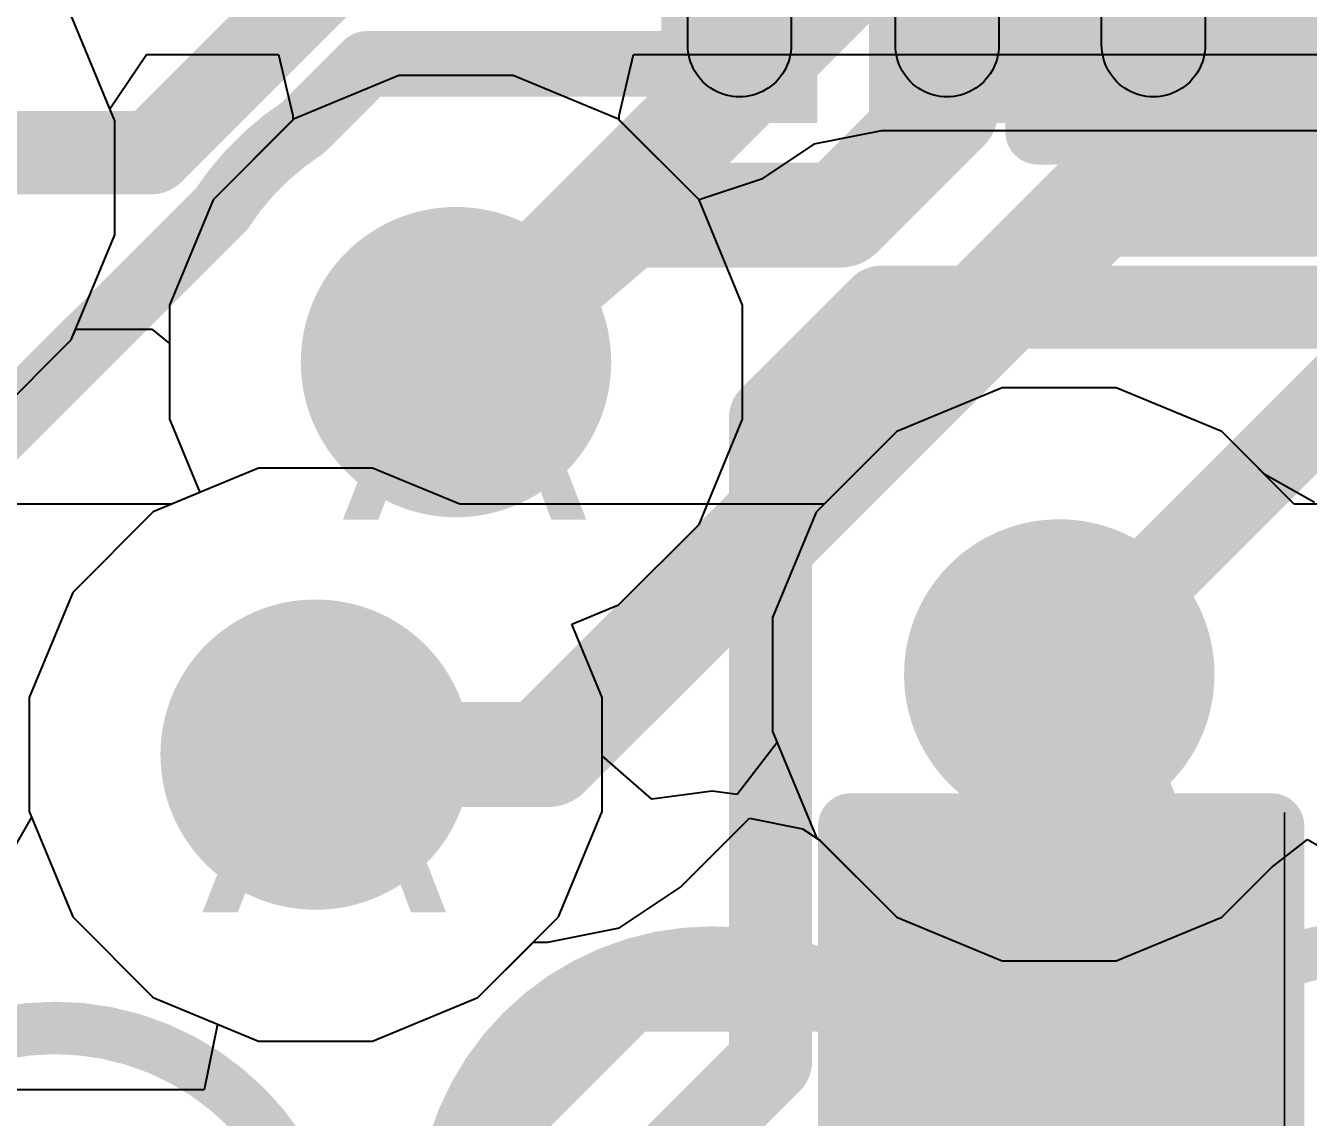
# Model space of a CAD drawing. Header units: inches. Extents: x 0 to 5271, y 0 to 5417.
# Drawn here: x 127.226 to 129.705, y 80.348 to 82.459 of the extents above; entities that cross this region are included whole.
import ezdxf

# ---------------------------------------------------------------- set-up
doc = ezdxf.new("R2010")
doc.units = ezdxf.units.IN
for name, color, linetype in [('Bottom Layer', 5, 'Continuous'), ('Bottom Overlay', 54, 'Continuous'), ('Bottom Paste', 16, 'Continuous'), ('Bottom Solder', 6, 'Continuous'), ('Drill Drawing', 1, 'Continuous'), ('L2_GND1', 16, 'Continuous'), ('L3_SIG1', 76, 'Continuous'), ('L4_PWR', 90, 'Continuous'), ('L5_GND2', 156, 'Continuous'), ('L6_SIG2', 130, 'Continuous'), ('L7_GND3', 216, 'Continuous'), ('Top Layer', 1, 'Continuous'), ('Top Overlay', 2, 'Continuous'), ('Top Paste', 8, 'Continuous'), ('Top Solder', 216, 'Continuous'), ('Via Holes', 16, 'Continuous')]:
    doc.layers.add(name, color=color, linetype=linetype)
doc.styles.add('Arial', font='', dxfattribs={"height": 0.2})
doc.styles.get('Arial').set_extended_font_data('Arial')

# ---------------------------------------------------------------- blocks, each defined once
blk = doc.blocks.new('R___0402_B_46')
at = {"layer": 'Bottom Layer'}
for points in [[(-0.2413, 0.3175), (-0.2413, -0.3175), (-0.6985, -0.3175), (-0.6985, 0.3175)], [(0.6985, 0.3175), (0.6985, -0.3175), (0.2413, -0.3175), (0.2413, 0.3175)]]:
    blk.add_hatch(color=5, dxfattribs=at).paths.add_polyline_path(points)
at = {"layer": 'Bottom Paste'}
for points in [[(-0.2413, 0.3175), (-0.2413, -0.3175), (-0.6985, -0.3175), (-0.6985, 0.3175)], [(0.6985, 0.3175), (0.6985, -0.3175), (0.2413, -0.3175), (0.2413, 0.3175)]]:
    blk.add_hatch(color=16, dxfattribs=at).paths.add_polyline_path(points)
at = {"layer": 'Bottom Solder'}
for points in [[(-0.1863, 0.3725), (-0.1863, -0.3725), (-0.7535, -0.3725), (-0.7535, 0.3725)], [(0.7535, 0.3725), (0.7535, -0.3725), (0.1863, -0.3725), (0.1863, 0.3725)]]:
    blk.add_hatch(color=6, dxfattribs=at).paths.add_polyline_path(points)
at = {"layer": 'Bottom Overlay'}
for points in [[(-0.7874, -0.4064, 0.127, 0.127, 0), (-0.7874, 0.4064, 0.127, 0.127, 0)], [(0.7874, 0.4064, 0.127, 0.127, 0), (-0.7874, 0.4064, 0.127, 0.127, 0)], [(0.7874, -0.4064, 0.127, 0.127, 0), (0.7874, 0.4064, 0.127, 0.127, 0)], [(0.8128, 0.4318, 0.00323, 0.00323, 0), (-0.8128, 0.4318, 0.00323, 0.00323, 0)], [(0.7874, -0.4064, 0.127, 0.127, 0), (-0.7874, -0.4064, 0.127, 0.127, 0)]]:
    blk.add_lwpolyline(points, format="xyseb", dxfattribs=at)
for points in [[(-0.8191, 0.4064, 0.0635, 0.0635, 1), (-0.7556, 0.4064, 0.0635, 0.0635, 1)], [(-0.8191, 0.4064, 0.0635, 0.0635, 1), (-0.7556, 0.4064, 0.0635, 0.0635, 1)], [(0.7556, 0.4064, 0.0635, 0.0635, 1), (0.8191, 0.4064, 0.0635, 0.0635, 1)], [(0.7556, 0.4064, 0.0635, 0.0635, 1), (0.8191, 0.4064, 0.0635, 0.0635, 1)], [(-0.8136, 0.4318, 0.00161, 0.00161, 1), (-0.812, 0.4318, 0.00161, 0.00161, 1)], [(0.812, 0.4318, 0.00161, 0.00161, 1), (0.8136, 0.4318, 0.00161, 0.00161, 1)], [(-0.8191, -0.4064, 0.0635, 0.0635, 1), (-0.7556, -0.4064, 0.0635, 0.0635, 1)], [(-0.8191, -0.4064, 0.0635, 0.0635, 1), (-0.7556, -0.4064, 0.0635, 0.0635, 1)], [(0.7556, -0.4064, 0.0635, 0.0635, 1), (0.8191, -0.4064, 0.0635, 0.0635, 1)], [(0.7556, -0.4064, 0.0635, 0.0635, 1), (0.8191, -0.4064, 0.0635, 0.0635, 1)]]:
    blk.add_lwpolyline(points, format="xyseb", close=True, dxfattribs=at)
blk = doc.blocks.new('WQFN_40_EP_5X5__B_416')
at = {"layer": 'Bottom Layer'}
for points in [[(2.0994, -1.1008), (2.0994, -0.9008), (2.8994, -0.9008), (2.8994, -1.1008)], [(2.0994, -1.4995), (2.0994, -1.2995), (2.8994, -1.2995), (2.8994, -1.4995)], [(2.0994, -1.9009), (2.0994, -1.7009), (2.8994, -1.7009), (2.8994, -1.9009)]]:
    blk.add_hatch(color=5, dxfattribs=at).paths.add_polyline_path(points)
at = {"layer": 'Bottom Solder'}
for points in [[(2.0486, -0.7502), (2.0486, -0.4486), (2.9502, -0.4486), (2.9502, -0.7502)], [(2.0486, -1.1516), (2.0486, -0.85), (2.9502, -0.85), (2.9502, -1.1516)], [(2.0486, -1.5503), (2.0486, -1.2487), (2.9502, -1.2487), (2.9502, -1.5503)], [(2.0486, -1.9517), (2.0486, -1.6501), (2.9502, -1.6501), (2.9502, -1.9517)]]:
    blk.add_hatch(color=6, dxfattribs=at).paths.add_polyline_path(points)
at = {"layer": 'Bottom Paste'}
for p, q in [((2.1994, -0.9008), (2.7994, -0.9008)), ((2.7994, -0.9008), (2.8059, -0.901)), ((2.8059, -0.901), (2.8124, -0.9016)), ((2.8124, -0.9016), (2.8189, -0.9027)), ((2.8189, -0.9027), (2.8252, -0.9042)), ((2.8252, -0.9042), (2.8315, -0.9061)), ((2.8315, -0.9061), (2.8376, -0.9084)), ((2.8376, -0.9084), (2.8436, -0.9111)), ((2.8436, -0.9111), (2.8494, -0.9141)), ((2.8494, -0.9141), (2.8549, -0.9176)), ((2.8549, -0.9176), (2.8602, -0.9214)), ((2.8602, -0.9214), (2.8653, -0.9256)), ((2.8653, -0.9256), (2.8701, -0.93)), ((2.8701, -0.93), (2.8745, -0.9348)), ((2.8745, -0.9348), (2.8787, -0.9399)), ((2.8787, -0.9399), (2.8825, -0.9452)), ((2.8825, -0.9452), (2.886, -0.9508)), ((2.886, -0.9508), (2.889, -0.9565)), ((2.889, -0.9565), (2.8917, -0.9625)), ((2.8917, -0.9625), (2.8941, -0.9686)), ((2.8941, -0.9686), (2.896, -0.9749)), ((2.896, -0.9749), (2.8974, -0.9813)), ((2.8974, -0.9813), (2.8985, -0.9877)), ((2.8985, -0.9877), (2.8985, -0.9877)), ((2.8985, -0.9877), (2.8992, -0.9942)), ((2.8985, -1.0138), (2.8974, -1.0203)), ((2.8992, -1.0073), (2.8985, -1.0138)), ((2.8992, -0.9942), (2.8994, -1.0008)), ((2.8994, -1.0008), (2.8992, -1.0073)), ((2.8917, -1.039), (2.889, -1.045)), ((2.8941, -1.0329), (2.8917, -1.039)), ((2.896, -1.0266), (2.8941, -1.0329)), ((2.8974, -1.0203), (2.896, -1.0266)), ((2.8787, -1.0616), (2.8745, -1.0667)), ((2.8825, -1.0563), (2.8787, -1.0616)), ((2.886, -1.0508), (2.8825, -1.0563)), ((2.889, -1.045), (2.886, -1.0508)), ((2.8436, -1.0904), (2.8376, -1.0931)), ((2.8493, -1.0874), (2.8436, -1.0904)), ((2.8549, -1.0839), (2.8493, -1.0874)), ((2.8602, -1.0801), (2.8549, -1.0839)), ((2.8653, -1.0759), (2.8602, -1.0801)), ((2.8701, -1.0715), (2.8653, -1.0759)), ((2.8745, -1.0667), (2.8701, -1.0715)), ((2.7994, -1.1008), (2.1994, -1.1008)), ((2.8059, -1.1006), (2.7994, -1.1008)), ((2.8124, -1.0999), (2.8059, -1.1006)), ((2.8189, -1.0988), (2.8124, -1.0999)), ((2.8252, -1.0974), (2.8189, -1.0988)), ((2.8315, -1.0955), (2.8252, -1.0974)), ((2.8376, -1.0931), (2.8315, -1.0955)), ((2.1994, -1.2995), (2.7994, -1.2995)), ((2.7994, -1.2995), (2.8059, -1.2997)), ((2.8059, -1.2997), (2.8124, -1.3004)), ((2.8124, -1.3004), (2.8189, -1.3015)), ((2.8189, -1.3015), (2.8252, -1.3029)), ((2.8252, -1.3029), (2.8315, -1.3048)), ((2.8315, -1.3048), (2.8376, -1.3072)), ((2.8376, -1.3072), (2.8436, -1.3099)), ((2.8436, -1.3099), (2.8494, -1.3129)), ((2.8494, -1.3129), (2.8549, -1.3164)), ((2.8549, -1.3164), (2.8602, -1.3202)), ((2.8602, -1.3202), (2.8653, -1.3244)), ((2.8653, -1.3244), (2.8701, -1.3288)), ((2.8701, -1.3288), (2.8745, -1.3336)), ((2.8745, -1.3336), (2.8787, -1.3387)), ((2.8787, -1.3387), (2.8825, -1.344)), ((2.8825, -1.344), (2.886, -1.3496)), ((2.886, -1.3496), (2.889, -1.3553)), ((2.889, -1.3553), (2.8917, -1.3613)), ((2.8917, -1.3613), (2.8941, -1.3674)), ((2.8941, -1.3674), (2.896, -1.3737)), ((2.896, -1.3737), (2.8974, -1.38)), ((2.8974, -1.38), (2.8985, -1.3865)), ((2.8985, -1.3865), (2.8985, -1.3865)), ((2.8985, -1.3865), (2.8992, -1.393)), ((2.8985, -1.4126), (2.8974, -1.419)), ((2.8992, -1.4061), (2.8985, -1.4126)), ((2.8992, -1.393), (2.8994, -1.3995)), ((2.8994, -1.3995), (2.8992, -1.4061)), ((2.8917, -1.4378), (2.889, -1.4438)), ((2.8941, -1.4317), (2.8917, -1.4378)), ((2.896, -1.4254), (2.8941, -1.4317)), ((2.8974, -1.419), (2.896, -1.4254)), ((2.8787, -1.4604), (2.8745, -1.4655)), ((2.8825, -1.4551), (2.8787, -1.4604)), ((2.886, -1.4496), (2.8825, -1.4551)), ((2.889, -1.4438), (2.886, -1.4496)), ((2.8493, -1.4862), (2.8436, -1.4892)), ((2.8549, -1.4827), (2.8493, -1.4862)), ((2.8602, -1.4789), (2.8549, -1.4827)), ((2.8653, -1.4747), (2.8602, -1.4789)), ((2.8701, -1.4703), (2.8653, -1.4747)), ((2.8745, -1.4655), (2.8701, -1.4703)), ((2.7994, -1.4995), (2.1994, -1.4995)), ((2.8059, -1.4993), (2.7994, -1.4995)), ((2.8124, -1.4987), (2.8059, -1.4993)), ((2.8189, -1.4976), (2.8124, -1.4987)), ((2.8252, -1.4961), (2.8189, -1.4976)), ((2.8315, -1.4942), (2.8252, -1.4961)), ((2.8376, -1.4919), (2.8315, -1.4942)), ((2.8436, -1.4892), (2.8376, -1.4919)), ((2.1994, -1.7009), (2.7994, -1.7009)), ((2.7994, -1.7009), (2.8059, -1.7011)), ((2.8059, -1.7011), (2.8124, -1.7017)), ((2.8124, -1.7017), (2.8189, -1.7028)), ((2.8189, -1.7028), (2.8252, -1.7043)), ((2.8252, -1.7043), (2.8315, -1.7062)), ((2.8315, -1.7062), (2.8376, -1.7085)), ((2.8376, -1.7085), (2.8436, -1.7112)), ((2.8436, -1.7112), (2.8494, -1.7142)), ((2.8494, -1.7142), (2.8549, -1.7177)), ((2.8549, -1.7177), (2.8602, -1.7215)), ((2.8602, -1.7215), (2.8653, -1.7257)), ((2.8653, -1.7257), (2.8701, -1.7301)), ((2.8701, -1.7301), (2.8745, -1.7349)), ((2.8745, -1.7349), (2.8787, -1.74)), ((2.8787, -1.74), (2.8825, -1.7453)), ((2.8825, -1.7453), (2.886, -1.7509)), ((2.886, -1.7509), (2.889, -1.7566)), ((2.889, -1.7566), (2.8917, -1.7626)), ((2.8917, -1.7626), (2.8941, -1.7687)), ((2.8941, -1.7687), (2.896, -1.775)), ((2.896, -1.775), (2.8974, -1.7814)), ((2.8974, -1.7814), (2.8985, -1.7878)), ((2.8985, -1.7878), (2.8985, -1.7878)), ((2.8985, -1.7878), (2.8992, -1.7943)), ((2.8992, -1.8074), (2.8985, -1.8139)), ((2.8992, -1.7943), (2.8994, -1.8009)), ((2.8994, -1.8009), (2.8992, -1.8074)), ((2.8941, -1.833), (2.8917, -1.8391)), ((2.896, -1.8267), (2.8941, -1.833)), ((2.8974, -1.8204), (2.896, -1.8267)), ((2.8985, -1.8139), (2.8974, -1.8204)), ((2.8825, -1.8564), (2.8787, -1.8617)), ((2.886, -1.8509), (2.8825, -1.8564)), ((2.889, -1.8451), (2.886, -1.8509)), ((2.8917, -1.8391), (2.889, -1.8451)), ((2.8549, -1.884), (2.8493, -1.8875)), ((2.8602, -1.8802), (2.8549, -1.884)), ((2.8653, -1.876), (2.8602, -1.8802)), ((2.8701, -1.8716), (2.8653, -1.876)), ((2.8745, -1.8668), (2.8701, -1.8716)), ((2.8787, -1.8617), (2.8745, -1.8668)), ((2.7994, -1.9009), (2.1994, -1.9009)), ((2.8059, -1.9007), (2.7994, -1.9009)), ((2.8124, -1.9), (2.8059, -1.9007)), ((2.8189, -1.8989), (2.8124, -1.9)), ((2.8252, -1.8975), (2.8189, -1.8989)), ((2.8315, -1.8956), (2.8252, -1.8975)), ((2.8376, -1.8932), (2.8315, -1.8956)), ((2.8436, -1.8905), (2.8376, -1.8932)), ((2.8493, -1.8875), (2.8436, -1.8905))]:
    blk.add_line(p, q, dxfattribs=at)
blk = doc.blocks.new('CAP_0402_580')
at = {"layer": 'Top Layer'}
for points in [[(-0.6985, -0.3175), (-0.6985, 0.3175), (-0.2413, 0.3175), (-0.2413, -0.3175)], [(0.2413, -0.3175), (0.2413, 0.3175), (0.6985, 0.3175), (0.6985, -0.3175)]]:
    blk.add_hatch(color=1, dxfattribs=at).paths.add_polyline_path(points)
at = {"layer": 'Top Paste'}
for points in [[(-0.6985, -0.3175), (-0.6985, 0.3175), (-0.2413, 0.3175), (-0.2413, -0.3175)], [(0.2413, -0.3175), (0.2413, 0.3175), (0.6985, 0.3175), (0.6985, -0.3175)]]:
    blk.add_hatch(color=8, dxfattribs=at).paths.add_polyline_path(points)
at = {"layer": 'Top Solder'}
for points in [[(-0.7585, -0.3775), (-0.7585, 0.3775), (-0.1813, 0.3775), (-0.1813, -0.3775)], [(0.1813, -0.3775), (0.1813, 0.3775), (0.7585, 0.3775), (0.7585, -0.3775)]]:
    blk.add_hatch(color=216, dxfattribs=at).paths.add_polyline_path(points)
at = {"layer": 'Top Overlay'}
for points in [[(-0.7874, -0.4064, 0.127, 0.127, 0), (-0.7874, 0.4064, 0.127, 0.127, 0)], [(-0.2794, 0.4064, 0.127, 0.127, 0), (-0.7874, 0.4064, 0.127, 0.127, 0)], [(0.7874, 0.4064, 0.127, 0.127, 0), (0.2794, 0.4064, 0.127, 0.127, 0)], [(0.7874, -0.4064, 0.127, 0.127, 0), (0.7874, 0.4064, 0.127, 0.127, 0)], [(-0.2794, -0.4064, 0.127, 0.127, 0), (-0.7874, -0.4064, 0.127, 0.127, 0)], [(0.7874, -0.4064, 0.127, 0.127, 0), (0.2794, -0.4064, 0.127, 0.127, 0)]]:
    blk.add_lwpolyline(points, format="xyseb", dxfattribs=at)
for points in [[(-0.8191, 0.4064, 0.0635, 0.0635, 1), (-0.7556, 0.4064, 0.0635, 0.0635, 1)], [(-0.8191, 0.4064, 0.0635, 0.0635, 1), (-0.7556, 0.4064, 0.0635, 0.0635, 1)], [(-0.3111, 0.4064, 0.0635, 0.0635, 1), (-0.2476, 0.4064, 0.0635, 0.0635, 1)], [(0.2477, 0.4064, 0.0635, 0.0635, 1), (0.3112, 0.4064, 0.0635, 0.0635, 1)], [(0.7557, 0.4064, 0.0635, 0.0635, 1), (0.8192, 0.4064, 0.0635, 0.0635, 1)], [(0.7557, 0.4064, 0.0635, 0.0635, 1), (0.8192, 0.4064, 0.0635, 0.0635, 1)], [(-0.8191, -0.4064, 0.0635, 0.0635, 1), (-0.7556, -0.4064, 0.0635, 0.0635, 1)], [(-0.8191, -0.4064, 0.0635, 0.0635, 1), (-0.7556, -0.4064, 0.0635, 0.0635, 1)], [(-0.3111, -0.4064, 0.0635, 0.0635, 1), (-0.2476, -0.4064, 0.0635, 0.0635, 1)], [(0.2477, -0.4064, 0.0635, 0.0635, 1), (0.3112, -0.4064, 0.0635, 0.0635, 1)], [(0.7557, -0.4064, 0.0635, 0.0635, 1), (0.8192, -0.4064, 0.0635, 0.0635, 1)], [(0.7557, -0.4064, 0.0635, 0.0635, 1), (0.8192, -0.4064, 0.0635, 0.0635, 1)]]:
    blk.add_lwpolyline(points, format="xyseb", close=True, dxfattribs=at)

msp = doc.modelspace()

# ---------------------------------------------------------------- hatches: boundary and pattern name
at = {"layer": 'Bottom Layer'}
h = msp.add_hatch(color=5, dxfattribs=at)
edge = h.paths.add_edge_path()
edge.add_arc((128.0575, 81.8088), 0.3, 0, 360)
h = msp.add_hatch(color=5, dxfattribs=at)
edge = h.paths.add_edge_path()
edge.add_arc((129.2235, 81.2048), 0.3, 0, 360)
h = msp.add_hatch(color=5, dxfattribs=at)
edge = h.paths.add_edge_path()
edge.add_arc((127.7862, 81.0497), 0.3, 0, 360)
at = {"layer": 'L2_GND1'}
h = msp.add_hatch(color=16, dxfattribs=at)
edge = h.paths.add_edge_path()
edge.add_arc((128.0575, 81.8088), 0.3, 0, 360)
h = msp.add_hatch(color=16, dxfattribs=at)
edge = h.paths.add_edge_path()
edge.add_arc((129.2235, 81.2048), 0.3, 0, 360)
h = msp.add_hatch(color=16, dxfattribs=at)
edge = h.paths.add_edge_path()
edge.add_arc((127.7862, 81.0497), 0.3, 0, 360)
at = {"layer": 'L3_SIG1'}
h = msp.add_hatch(color=76, dxfattribs=at)
edge = h.paths.add_edge_path()
edge.add_arc((128.0575, 81.8088), 0.3, 0, 360)
h = msp.add_hatch(color=76, dxfattribs=at)
edge = h.paths.add_edge_path()
edge.add_arc((129.2235, 81.2048), 0.3, 0, 360)
h = msp.add_hatch(color=76, dxfattribs=at)
edge = h.paths.add_edge_path()
edge.add_arc((127.7862, 81.0497), 0.3, 0, 360)
at = {"layer": 'L4_PWR'}
h = msp.add_hatch(color=90, dxfattribs=at)
edge = h.paths.add_edge_path()
edge.add_arc((128.0575, 81.8088), 0.3, 0, 360)
h = msp.add_hatch(color=90, dxfattribs=at)
edge = h.paths.add_edge_path()
edge.add_arc((129.2235, 81.2048), 0.3, 0, 360)
h = msp.add_hatch(color=90, dxfattribs=at)
edge = h.paths.add_edge_path()
edge.add_arc((127.7862, 81.0497), 0.3, 0, 360)
at = {"layer": 'L5_GND2'}
h = msp.add_hatch(color=156, dxfattribs=at)
edge = h.paths.add_edge_path()
edge.add_arc((128.0575, 81.8088), 0.3, 0, 360)
h = msp.add_hatch(color=156, dxfattribs=at)
edge = h.paths.add_edge_path()
edge.add_arc((129.2235, 81.2048), 0.3, 0, 360)
h = msp.add_hatch(color=156, dxfattribs=at)
edge = h.paths.add_edge_path()
edge.add_arc((127.7862, 81.0497), 0.3, 0, 360)
at = {"layer": 'L6_SIG2'}
h = msp.add_hatch(color=130, dxfattribs=at)
edge = h.paths.add_edge_path()
edge.add_arc((128.0575, 81.8088), 0.3, 0, 360)
h = msp.add_hatch(color=130, dxfattribs=at)
edge = h.paths.add_edge_path()
edge.add_arc((129.2235, 81.2048), 0.3, 0, 360)
h = msp.add_hatch(color=130, dxfattribs=at)
edge = h.paths.add_edge_path()
edge.add_arc((127.7862, 81.0497), 0.3, 0, 360)
at = {"layer": 'L7_GND3'}
h = msp.add_hatch(color=216, dxfattribs=at)
edge = h.paths.add_edge_path()
edge.add_arc((128.0575, 81.8088), 0.3, 0, 360)
h = msp.add_hatch(color=216, dxfattribs=at)
edge = h.paths.add_edge_path()
edge.add_arc((129.2235, 81.2048), 0.3, 0, 360)
h = msp.add_hatch(color=216, dxfattribs=at)
edge = h.paths.add_edge_path()
edge.add_arc((127.7862, 81.0497), 0.3, 0, 360)
at = {"layer": 'Top Layer'}
h = msp.add_hatch(color=1, dxfattribs=at)
edge = h.paths.add_edge_path()
edge.add_arc((128.0575, 81.8088), 0.3, 0, 360)
h = msp.add_hatch(color=1, dxfattribs=at)
edge = h.paths.add_edge_path()
edge.add_arc((129.2235, 81.2048), 0.3, 0, 360)
h = msp.add_hatch(color=1, dxfattribs=at)
edge = h.paths.add_edge_path()
edge.add_arc((127.7862, 81.0497), 0.3, 0, 360)
at = {"layer": 'Via Holes'}
h = msp.add_hatch(color=7, dxfattribs=at)
edge = h.paths.add_edge_path()
edge.add_arc((128.0575, 81.8088), 0.15, 0, 360)
h = msp.add_hatch(color=7, dxfattribs=at)
edge = h.paths.add_edge_path()
edge.add_arc((129.2235, 81.2048), 0.15, 0, 360)
h = msp.add_hatch(color=7, dxfattribs=at)
edge = h.paths.add_edge_path()
edge.add_arc((127.7862, 81.0497), 0.15, 0, 360)

# ---------------------------------------------------------------- linework, layer by layer
at = {"layer": 'Bottom Layer'}
for points in [[(129.005, 82.2982, 0.2032, 0.2032, 0), (129.005, 82.7202, 0.2032, 0.2032, 0)], [(129.4038, 82.23, 0.2032, 0.2032, 0), (129.4038, 82.7202, 0.2032, 0.2032, 0)], [(128.6053, 82.4218, 0.127, 0.127, 0), (128.6053, 82.7218, 0.127, 0.127, 0)], [(128.5689, 82.3853, 0.127, 0.127, 0), (128.6053, 82.4218, 0.127, 0.127, 0)], [(127.7612, 82.2618, 0.127, 0.127, 0), (127.8847, 82.3853, 0.127, 0.127, 0)], [(127.8847, 82.3853, 0.127, 0.127, 0), (128.5689, 82.3853, 0.127, 0.127, 0)], [(128.8, 82.0932, 0.2032, 0.2032, 0), (129.005, 82.2982, 0.2032, 0.2032, 0)], [(127.6045, 82.1051, 0.127, 0.127, -0.103447), (127.7612, 82.2618, 0.127, 0.127, 0)], [(128.2235, 81.0497, 0.2032, 0.2032, 0), (129.4038, 82.23, 0.2032, 0.2032, 0)], [(128.0575, 81.8088, 0.2032, 0.2032, 0), (128.3893, 82.0932, 0.2032, 0.2032, 0)], [(128.3893, 82.0932, 0.2032, 0.2032, 0), (128.8, 82.0932, 0.2032, 0.2032, 0)], [(127.0076, 81.5082, 0.127, 0.127, 0), (127.6045, 82.1051, 0.127, 0.127, 0)], [(129.2193, 81.2048, 0.1608, 0.1608, 0), (129.8067, 81.7922, 0.1608, 0.1608, 0)], [(129.2235, 80.5981, 0.1608, 0.1608, 0), (129.2235, 81.2048, 0.1608, 0.1608, 0)], [(127.7862, 81.0497, 0.2032, 0.2032, 0), (127.8621, 81.1256, 0.2032, 0.2032, 0)], [(127.7862, 81.0497, 0.2032, 0.2032, 0), (128.2235, 81.0497, 0.2032, 0.2032, 0)], [(127.4572, 79.6619, 0.1608, 0.1608, 0), (128.3893, 80.594, 0.1608, 0.1608, 0)], [(128.3893, 80.594, 0.1608, 0.1608, 0), (129.2193, 80.594, 0.1608, 0.1608, 0)], [(129.2193, 80.594, 0.1608, 0.1608, 0), (129.2235, 80.5981, 0.1608, 0.1608, 0)], [(129.2193, 80.594, 0.1608, 0.1608, 0), (129.2272, 80.594, 0.1608, 0.1608, 0)]]:
    msp.add_lwpolyline(points, format="xyseb", dxfattribs=at)
for points in [[(128.5736, 82.4218, 0.0635, 0.0635, 1), (128.6371, 82.4218, 0.0635, 0.0635, 1)], [(128.5736, 82.4218, 0.0635, 0.0635, 1), (128.6371, 82.4218, 0.0635, 0.0635, 1)], [(127.8529, 82.3853, 0.0635, 0.0635, 1), (127.9164, 82.3853, 0.0635, 0.0635, 1)], [(127.8529, 82.3853, 0.0635, 0.0635, 1), (127.9164, 82.3853, 0.0635, 0.0635, 1)], [(128.5371, 82.3853, 0.0635, 0.0635, 1), (128.6006, 82.3853, 0.0635, 0.0635, 1)], [(128.5371, 82.3853, 0.0635, 0.0635, 1), (128.6006, 82.3853, 0.0635, 0.0635, 1)], [(128.9542, 82.2982, 0.1016, 0.1016, 1), (129.0558, 82.2982, 0.1016, 0.1016, 1)], [(128.9542, 82.2982, 0.1016, 0.1016, 1), (129.0558, 82.2982, 0.1016, 0.1016, 1)], [(127.7295, 82.2618, 0.0635, 0.0635, 1), (127.793, 82.2618, 0.0635, 0.0635, 1)], [(127.7295, 82.2618, 0.0635, 0.0635, 1), (127.793, 82.2618, 0.0635, 0.0635, 1)], [(129.353, 82.23, 0.1016, 0.1016, 1), (129.4546, 82.23, 0.1016, 0.1016, 1)], [(129.353, 82.23, 0.1016, 0.1016, 1), (129.4546, 82.23, 0.1016, 0.1016, 1)], [(128.3385, 82.0932, 0.1016, 0.1016, 1), (128.4401, 82.0932, 0.1016, 0.1016, 1)], [(128.3385, 82.0932, 0.1016, 0.1016, 1), (128.4401, 82.0932, 0.1016, 0.1016, 1)], [(128.7492, 82.0932, 0.1016, 0.1016, 1), (128.8508, 82.0932, 0.1016, 0.1016, 1)], [(128.7492, 82.0932, 0.1016, 0.1016, 1), (128.8508, 82.0932, 0.1016, 0.1016, 1)], [(127.5728, 82.1051, 0.0635, 0.0635, 1), (127.6363, 82.1051, 0.0635, 0.0635, 1)], [(127.5728, 82.1051, 0.0635, 0.0635, 1), (127.6363, 82.1051, 0.0635, 0.0635, 1)], [(128.0067, 81.8088, 0.1016, 0.1016, 1), (128.1083, 81.8088, 0.1016, 0.1016, 1)], [(129.1791, 81.2048, 0.0804, 0.0804, 1), (129.2595, 81.2048, 0.0804, 0.0804, 1)], [(129.1833, 81.2048, 0.0804, 0.0804, 1), (129.2637, 81.2048, 0.0804, 0.0804, 1)], [(127.8113, 81.1256, 0.1016, 0.1016, 1), (127.9129, 81.1256, 0.1016, 0.1016, 1)], [(127.7354, 81.0497, 0.1016, 0.1016, 1), (127.837, 81.0497, 0.1016, 0.1016, 1)], [(127.7354, 81.0497, 0.1016, 0.1016, 1), (127.837, 81.0497, 0.1016, 0.1016, 1)], [(128.1727, 81.0497, 0.1016, 0.1016, 1), (128.2743, 81.0497, 0.1016, 0.1016, 1)], [(128.1727, 81.0497, 0.1016, 0.1016, 1), (128.2743, 81.0497, 0.1016, 0.1016, 1)], [(128.3491, 80.594, 0.0804, 0.0804, 1), (128.4295, 80.594, 0.0804, 0.0804, 1)], [(128.3491, 80.594, 0.0804, 0.0804, 1), (128.4295, 80.594, 0.0804, 0.0804, 1)], [(129.1791, 80.594, 0.0804, 0.0804, 1), (129.2595, 80.594, 0.0804, 0.0804, 1)], [(129.1791, 80.594, 0.0804, 0.0804, 1), (129.2595, 80.594, 0.0804, 0.0804, 1)], [(129.1791, 80.594, 0.0804, 0.0804, 1), (129.2595, 80.594, 0.0804, 0.0804, 1)], [(129.1833, 80.5981, 0.0804, 0.0804, 1), (129.2637, 80.5981, 0.0804, 0.0804, 1)], [(129.1833, 80.5981, 0.0804, 0.0804, 1), (129.2637, 80.5981, 0.0804, 0.0804, 1)], [(129.187, 80.594, 0.0804, 0.0804, 1), (129.2674, 80.594, 0.0804, 0.0804, 1)]]:
    msp.add_lwpolyline(points, format="xyseb", close=True, dxfattribs=at)
at = {"layer": 'L2_GND1'}
for p, q in [((127.3886, 82.2983), (127.4592, 82.4039)), ((127.4592, 82.4039), (127.7146, 82.4039)), ((127.7146, 82.4039), (127.742, 82.286)), ((128.3731, 82.286), (128.4004, 82.4039)), ((128.4004, 82.4039), (135.4786, 82.4039)), ((127.398, 82.2756), (127.3886, 82.2983)), ((127.742, 82.286), (127.7421, 82.2769)), ((128.3729, 82.2769), (128.3731, 82.286)), ((127.398, 82.0552), (127.398, 82.2756)), ((127.7421, 82.2769), (127.5879, 82.1226)), ((128.5272, 82.1226), (128.3729, 82.2769)), ((127.5879, 82.1226), (127.5035, 81.919)), ((128.6115, 81.919), (128.5272, 82.1226)), ((127.3136, 81.8516), (127.398, 82.0552)), ((127.5035, 81.919), (127.5035, 81.6986)), ((128.6115, 81.6986), (128.6115, 81.919)), ((127.1578, 81.6958), (127.3136, 81.8516)), ((129.1133, 81.7588), (128.9097, 81.6745)), ((129.3337, 81.7588), (129.1133, 81.7588)), ((129.5374, 81.6745), (129.3337, 81.7588)), ((127.5035, 81.6986), (127.5623, 81.5566)), ((128.5272, 81.495), (128.6115, 81.6986)), ((128.9097, 81.6745), (128.7539, 81.5187)), ((129.6206, 81.5913), (129.5374, 81.6745)), ((129.7168, 81.537), (129.6206, 81.5913)), ((127.5623, 81.5566), (127.4724, 81.5194)), ((127.4724, 81.5194), (127.3166, 81.3635)), ((128.7539, 81.5187), (128.6695, 81.315)), ((128.3713, 81.3391), (128.5272, 81.495)), ((127.3166, 81.3635), (127.2322, 81.1599)), ((128.2814, 81.3019), (128.3713, 81.3391)), ((128.3402, 81.1599), (128.2814, 81.3019)), ((128.6695, 81.315), (128.6695, 81.0946)), ((127.2322, 81.1599), (127.2322, 80.9395)), ((128.3402, 80.9395), (128.3402, 81.1599)), ((128.6695, 81.0946), (128.7539, 80.891)), ((127.2322, 80.9395), (127.3166, 80.7359)), ((128.2559, 80.7359), (128.3402, 80.9395)), ((128.7539, 80.891), (128.9097, 80.7352)), ((129.6334, 80.8312), (129.7031, 80.8855)), ((129.7031, 80.8855), (129.7993, 80.8312)), ((129.5374, 80.7352), (129.6334, 80.8312)), ((127.3166, 80.7359), (127.4724, 80.58)), ((128.1, 80.58), (128.2559, 80.7359)), ((128.9097, 80.7352), (129.1133, 80.6508)), ((129.3337, 80.6508), (129.5374, 80.7352)), ((129.1133, 80.6508), (129.3337, 80.6508)), ((127.4724, 80.58), (127.676, 80.4957)), ((127.8964, 80.4957), (128.1, 80.58)), ((127.676, 80.4957), (127.8964, 80.4957))]:
    msp.add_line(p, q, dxfattribs=at)
at = {"layer": 'L3_SIG1'}
for p, q in [((127.398, 82.2756), (127.3136, 82.4792)), ((127.9473, 82.3628), (127.7437, 82.2785)), ((128.1677, 82.3628), (127.9473, 82.3628)), ((128.3713, 82.2785), (128.1677, 82.3628)), ((127.398, 82.0552), (127.398, 82.2756)), ((127.7437, 82.2785), (127.5879, 82.1226)), ((128.5272, 82.1226), (128.3713, 82.2785)), ((127.5879, 82.1226), (127.5035, 81.919)), ((128.6115, 81.919), (128.5272, 82.1226)), ((127.3136, 81.8516), (127.398, 82.0552)), ((127.5035, 81.919), (127.5035, 81.6986)), ((128.6115, 81.6986), (128.6115, 81.919)), ((127.1578, 81.6958), (127.3136, 81.8516)), ((129.1133, 81.7588), (128.9097, 81.6745)), ((129.3337, 81.7588), (129.1133, 81.7588)), ((129.5374, 81.6745), (129.3337, 81.7588)), ((127.5035, 81.6986), (127.5623, 81.5566)), ((128.5272, 81.495), (128.6115, 81.6986)), ((128.9097, 81.6745), (128.7539, 81.5187)), ((129.6206, 81.5913), (129.5374, 81.6745)), ((129.7168, 81.537), (129.6206, 81.5913)), ((127.5623, 81.5566), (127.4724, 81.5194)), ((127.4724, 81.5194), (127.3166, 81.3635)), ((128.7539, 81.5187), (128.6695, 81.315)), ((128.3713, 81.3391), (128.5272, 81.495)), ((127.3166, 81.3635), (127.2322, 81.1599)), ((128.2814, 81.3019), (128.3713, 81.3391)), ((128.3402, 81.1599), (128.2814, 81.3019)), ((128.6695, 81.315), (128.6695, 81.0946)), ((127.2322, 81.1599), (127.2322, 80.9395)), ((128.3402, 80.9395), (128.3402, 81.1599)), ((128.6695, 81.0946), (128.7539, 80.891)), ((127.2322, 80.9395), (127.3166, 80.7359)), ((128.2559, 80.7359), (128.3402, 80.9395)), ((128.7539, 80.891), (128.9097, 80.7352)), ((129.6334, 80.8312), (129.7031, 80.8855)), ((129.7031, 80.8855), (129.7993, 80.8312)), ((129.5374, 80.7352), (129.6334, 80.8312)), ((127.3166, 80.7359), (127.4724, 80.58)), ((128.1, 80.58), (128.2559, 80.7359)), ((128.9097, 80.7352), (129.1133, 80.6508)), ((129.3337, 80.6508), (129.5374, 80.7352)), ((129.1133, 80.6508), (129.3337, 80.6508)), ((127.4724, 80.58), (127.676, 80.4957)), ((127.8964, 80.4957), (128.1, 80.58)), ((127.676, 80.4957), (127.8964, 80.4957))]:
    msp.add_line(p, q, dxfattribs=at)
at = {"layer": 'L4_PWR'}
for p, q in [((127.398, 82.2756), (127.3136, 82.4792)), ((127.398, 82.0552), (127.398, 82.2756)), ((127.3136, 81.8516), (127.398, 82.0552)), ((127.1578, 81.6958), (127.3136, 81.8516)), ((129.1133, 81.7588), (128.9097, 81.6745)), ((129.3337, 81.7588), (129.1133, 81.7588)), ((129.5374, 81.6745), (129.3337, 81.7588)), ((128.9097, 81.6745), (128.7692, 81.534)), ((129.6778, 81.534), (129.5374, 81.6745)), ((127.676, 81.6037), (127.5078, 81.534)), ((127.8964, 81.6037), (127.676, 81.6037)), ((128.0647, 81.534), (127.8964, 81.6037)), ((127.5078, 81.534), (127.0991, 81.534)), ((128.7692, 81.534), (128.0647, 81.534)), ((129.7292, 81.534), (129.6778, 81.534))]:
    msp.add_line(p, q, dxfattribs=at)
at = {"layer": 'L5_GND2'}
for p, q in [((127.398, 82.2756), (127.3136, 82.4792)), ((127.9473, 82.3628), (127.7437, 82.2785)), ((128.1677, 82.3628), (127.9473, 82.3628)), ((128.3713, 82.2785), (128.1677, 82.3628)), ((127.398, 82.0552), (127.398, 82.2756)), ((127.7437, 82.2785), (127.5879, 82.1226)), ((128.5272, 82.1226), (128.3713, 82.2785)), ((127.5879, 82.1226), (127.5035, 81.919)), ((128.6115, 81.919), (128.5272, 82.1226)), ((127.3136, 81.8516), (127.398, 82.0552)), ((127.5035, 81.919), (127.5035, 81.6986)), ((128.6115, 81.6986), (128.6115, 81.919)), ((127.1578, 81.6958), (127.3136, 81.8516)), ((129.1133, 81.7588), (128.9097, 81.6745)), ((129.3337, 81.7588), (129.1133, 81.7588)), ((129.5374, 81.6745), (129.3337, 81.7588)), ((127.5035, 81.6986), (127.5623, 81.5566)), ((128.5272, 81.495), (128.6115, 81.6986)), ((128.9097, 81.6745), (128.7539, 81.5187)), ((129.6206, 81.5913), (129.5374, 81.6745)), ((129.7168, 81.537), (129.6206, 81.5913)), ((127.5623, 81.5566), (127.4724, 81.5194)), ((127.4724, 81.5194), (127.3166, 81.3635)), ((128.7539, 81.5187), (128.6695, 81.315)), ((128.3713, 81.3391), (128.5272, 81.495)), ((127.3166, 81.3635), (127.2322, 81.1599)), ((128.2814, 81.3019), (128.3713, 81.3391)), ((128.3402, 81.1599), (128.2814, 81.3019)), ((128.6695, 81.315), (128.6695, 81.0946)), ((127.2322, 81.1599), (127.2322, 80.9395)), ((128.3402, 80.9395), (128.3402, 81.1599)), ((128.6695, 81.0946), (128.7539, 80.891)), ((127.2322, 80.9395), (127.3166, 80.7359)), ((128.2559, 80.7359), (128.3402, 80.9395)), ((128.7539, 80.891), (128.9097, 80.7352)), ((129.6334, 80.8312), (129.7031, 80.8855)), ((129.7031, 80.8855), (129.7993, 80.8312)), ((129.5374, 80.7352), (129.6334, 80.8312)), ((127.3166, 80.7359), (127.4724, 80.58)), ((128.1, 80.58), (128.2559, 80.7359)), ((128.9097, 80.7352), (129.1133, 80.6508)), ((129.3337, 80.6508), (129.5374, 80.7352)), ((129.1133, 80.6508), (129.3337, 80.6508)), ((127.4724, 80.58), (127.676, 80.4957)), ((127.8964, 80.4957), (128.1, 80.58)), ((127.676, 80.4957), (127.8964, 80.4957))]:
    msp.add_line(p, q, dxfattribs=at)
at = {"layer": 'L6_SIG2'}
for p, q in [((127.398, 82.2756), (127.3136, 82.4792)), ((127.9473, 82.3628), (127.7437, 82.2785)), ((128.1677, 82.3628), (127.9473, 82.3628)), ((128.3713, 82.2785), (128.1677, 82.3628)), ((127.398, 82.0552), (127.398, 82.2756)), ((127.7437, 82.2785), (127.5879, 82.1226)), ((128.5272, 82.1226), (128.3713, 82.2785)), ((128.8796, 82.2559), (128.7491, 82.23)), ((130.9388, 82.2559), (128.8796, 82.2559)), ((128.7491, 82.23), (128.6481, 82.1625)), ((128.6481, 82.1625), (128.5272, 82.1226)), ((127.5879, 82.1226), (127.5035, 81.919)), ((127.3136, 81.8516), (127.398, 82.0552)), ((127.5035, 81.919), (127.5035, 81.6986)), ((127.1578, 81.6958), (127.3136, 81.8516)), ((127.5035, 81.6986), (127.5623, 81.5566)), ((127.5623, 81.5566), (127.4724, 81.5194)), ((127.4724, 81.5194), (127.3166, 81.3635)), ((127.3166, 81.3635), (127.2322, 81.1599)), ((127.2322, 81.1599), (127.2322, 80.9395)), ((127.2322, 80.9395), (127.3166, 80.7359)), ((127.3166, 80.7359), (127.4724, 80.58)), ((127.4724, 80.58), (127.5963, 80.5287)), ((127.5963, 80.5287), (127.571, 80.4017)), ((127.571, 80.4017), (124.5178, 80.4017))]:
    msp.add_line(p, q, dxfattribs=at)
for points in [[(128.6653, 81.7007, 0.1608, 0.1608, 0), (128.8796, 81.915, 0.1608, 0.1608, 0)], [(128.8796, 81.915, 0.1608, 0.1608, 0), (130.9388, 81.915, 0.1608, 0.1608, 0)], [(128.6653, 80.4561, 0.1608, 0.1608, 0), (128.6653, 81.7007, 0.1608, 0.1608, 0)], [(128.27, 80.0608, 0.1608, 0.1608, 0), (128.6653, 80.4561, 0.1608, 0.1608, 0)]]:
    msp.add_lwpolyline(points, format="xyseb", dxfattribs=at)
for points in [[(128.8394, 81.915, 0.0804, 0.0804, 1), (128.9198, 81.915, 0.0804, 0.0804, 1)], [(128.8394, 81.915, 0.0804, 0.0804, 1), (128.9198, 81.915, 0.0804, 0.0804, 1)], [(128.6252, 81.7007, 0.0804, 0.0804, 1), (128.7055, 81.7007, 0.0804, 0.0804, 1)], [(128.6252, 81.7007, 0.0804, 0.0804, 1), (128.7055, 81.7007, 0.0804, 0.0804, 1)], [(128.6252, 80.4561, 0.0804, 0.0804, 1), (128.7055, 80.4561, 0.0804, 0.0804, 1)], [(128.6252, 80.4561, 0.0804, 0.0804, 1), (128.7055, 80.4561, 0.0804, 0.0804, 1)]]:
    msp.add_lwpolyline(points, format="xyseb", close=True, dxfattribs=at)
at = {"layer": 'L7_GND3'}
for p, q in [((127.398, 82.2756), (127.3136, 82.4792)), ((127.9473, 82.3628), (127.7437, 82.2785)), ((128.1677, 82.3628), (127.9473, 82.3628)), ((128.3713, 82.2785), (128.1677, 82.3628)), ((127.398, 82.0552), (127.398, 82.2756)), ((127.7437, 82.2785), (127.5879, 82.1226)), ((128.5272, 82.1226), (128.3713, 82.2785)), ((127.5879, 82.1226), (127.5035, 81.919)), ((128.6115, 81.919), (128.5272, 82.1226)), ((127.3136, 81.8516), (127.398, 82.0552)), ((127.5035, 81.919), (127.5035, 81.6986)), ((128.6115, 81.6986), (128.6115, 81.919)), ((127.1578, 81.6958), (127.3136, 81.8516)), ((129.1133, 81.7588), (128.9097, 81.6745)), ((129.3337, 81.7588), (129.1133, 81.7588)), ((129.5374, 81.6745), (129.3337, 81.7588)), ((127.5035, 81.6986), (127.5623, 81.5566)), ((128.5272, 81.495), (128.6115, 81.6986)), ((128.9097, 81.6745), (128.7539, 81.5187)), ((129.6206, 81.5913), (129.5374, 81.6745)), ((129.7168, 81.537), (129.6206, 81.5913)), ((127.5623, 81.5566), (127.4724, 81.5194)), ((127.4724, 81.5194), (127.3166, 81.3635)), ((128.7539, 81.5187), (128.6695, 81.315)), ((128.3713, 81.3391), (128.5272, 81.495)), ((127.3166, 81.3635), (127.2322, 81.1599)), ((128.2814, 81.3019), (128.3713, 81.3391)), ((128.3402, 81.1599), (128.2814, 81.3019)), ((128.6695, 81.315), (128.6695, 81.0946)), ((127.2322, 81.1599), (127.2322, 80.9395)), ((128.3402, 81.0472), (128.3402, 81.1599)), ((128.6784, 81.0732), (128.6011, 80.9725)), ((128.6695, 81.0946), (128.6784, 81.0732)), ((128.4357, 80.9635), (128.3402, 81.0472)), ((128.5527, 80.9788), (128.4357, 80.9635)), ((128.6011, 80.9725), (128.5527, 80.9788)), ((127.2367, 80.9286), (127.1732, 80.8186)), ((127.2322, 80.9395), (127.2367, 80.9286))]:
    msp.add_line(p, q, dxfattribs=at)
for points in [[(129.302, 80.1555, 0.1016, 0.1016, -1), (130.3434, 80.1555, 0.1016, 0.1016, 0)], [(128.032, 80.1462, 0.1016, 0.1016, -1), (129.0734, 80.1462, 0.1016, 0.1016, 0)], [(126.762, 80.0004, 0.1016, 0.1016, -1), (127.8034, 80.0004, 0.1016, 0.1016, 0)]]:
    msp.add_lwpolyline(points, format="xyseb", dxfattribs=at)
at = {"layer": 'Top Layer'}
for p, q in [((127.3136, 81.8516), (127.3224, 81.8727)), ((127.3224, 81.8727), (127.4697, 81.8727)), ((127.4697, 81.8727), (127.5035, 81.845)), ((127.1578, 81.6958), (127.3136, 81.8516)), ((127.5035, 81.845), (127.5035, 81.6986)), ((127.5035, 81.6986), (127.5623, 81.5566)), ((127.5623, 81.5566), (127.4724, 81.5194)), ((127.4724, 81.5194), (127.3166, 81.3635)), ((127.3166, 81.3635), (127.2322, 81.1599)), ((127.2322, 81.1599), (127.2322, 80.9395)), ((127.2322, 80.9395), (127.3166, 80.7359)), ((128.4913, 80.7935), (128.6247, 80.9269)), ((128.6247, 80.9269), (128.7273, 80.9065)), ((128.7273, 80.9065), (128.7611, 80.8838)), ((128.7611, 80.8838), (128.9097, 80.7352)), ((129.6334, 80.8312), (129.7031, 80.8855)), ((129.7031, 80.8855), (129.7993, 80.8312)), ((129.5374, 80.7352), (129.6334, 80.8312)), ((128.3737, 80.7149), (128.4913, 80.7935)), ((127.3166, 80.7359), (127.4724, 80.58)), ((128.9097, 80.7352), (129.1133, 80.6508)), ((129.3337, 80.6508), (129.5374, 80.7352)), ((128.2349, 80.6873), (128.3737, 80.7149)), ((128.1, 80.58), (128.2073, 80.6873)), ((128.2073, 80.6873), (128.2349, 80.6873)), ((128.2349, 80.6873), (128.2349, 80.6873)), ((129.1133, 80.6508), (129.3337, 80.6508)), ((127.4724, 80.58), (127.676, 80.4957)), ((127.8964, 80.4957), (128.1, 80.58)), ((127.676, 80.4957), (127.8964, 80.4957))]:
    msp.add_line(p, q, dxfattribs=at)
for points in [[(128.0575, 81.8088, 0.2032, 0.2032, 0), (128.8205, 82.5718, 0.2032, 0.2032, 0)], [(127.4697, 82.2137, 0.1608, 0.1608, 0), (127.8255, 82.5694, 0.1608, 0.1608, 0)], [(126.8922, 82.2137, 0.1608, 0.1608, 0), (127.4697, 82.2137, 0.1608, 0.1608, 0)], [(128.2349, 81.0499, 0.2032, 0.2032, 0), (129.2996, 82.1146, 0.2032, 0.2032, 0)], [(129.2996, 82.1146, 0.2032, 0.2032, 0), (130.814, 82.1146, 0.2032, 0.2032, 0)], [(127.7862, 81.0497, 0.2032, 0.2032, 0), (127.7864, 81.0499, 0.2032, 0.2032, 0)], [(127.7864, 81.0499, 0.2032, 0.2032, 0), (128.2349, 81.0499, 0.2032, 0.2032, 0)]]:
    msp.add_lwpolyline(points, format="xyseb", dxfattribs=at)
for points in [[(127.4295, 82.2137, 0.0804, 0.0804, 1), (127.5099, 82.2137, 0.0804, 0.0804, 1)], [(127.4295, 82.2137, 0.0804, 0.0804, 1), (127.5099, 82.2137, 0.0804, 0.0804, 1)], [(129.2488, 82.1146, 0.1016, 0.1016, 1), (129.3504, 82.1146, 0.1016, 0.1016, 1)], [(129.2488, 82.1146, 0.1016, 0.1016, 1), (129.3504, 82.1146, 0.1016, 0.1016, 1)], [(128.0067, 81.8088, 0.1016, 0.1016, 1), (128.1083, 81.8088, 0.1016, 0.1016, 1)], [(127.7354, 81.0497, 0.1016, 0.1016, 1), (127.837, 81.0497, 0.1016, 0.1016, 1)], [(127.7356, 81.0499, 0.1016, 0.1016, 1), (127.8372, 81.0499, 0.1016, 0.1016, 1)], [(127.7356, 81.0499, 0.1016, 0.1016, 1), (127.8372, 81.0499, 0.1016, 0.1016, 1)], [(128.1841, 81.0499, 0.1016, 0.1016, 1), (128.2857, 81.0499, 0.1016, 0.1016, 1)], [(128.1841, 81.0499, 0.1016, 0.1016, 1), (128.2857, 81.0499, 0.1016, 0.1016, 1)]]:
    msp.add_lwpolyline(points, format="xyseb", close=True, dxfattribs=at)

# ---------------------------------------------------------------- block references
at = {"rotation": 270}
for name, p in [('WQFN_40_EP_5X5__B_416', (130.4062, 85.2211)), ('CAP_0402_580', (129.589, 83.0417)), ('R___0402_B_46', (129.2272, 80.1241))]:
    msp.add_blockref(name, p, dxfattribs=at)

# ---------------------------------------------------------------- texts
at = {"layer": 'Drill Drawing', "style": 'Arial'}
for p in [(127.8374, 81.5041), (129.0035, 80.9001), (127.5661, 80.745)]:
    msp.add_text('A', height=0.508, dxfattribs=at).set_placement(p)

doc.saveas('drawing.dxf')
